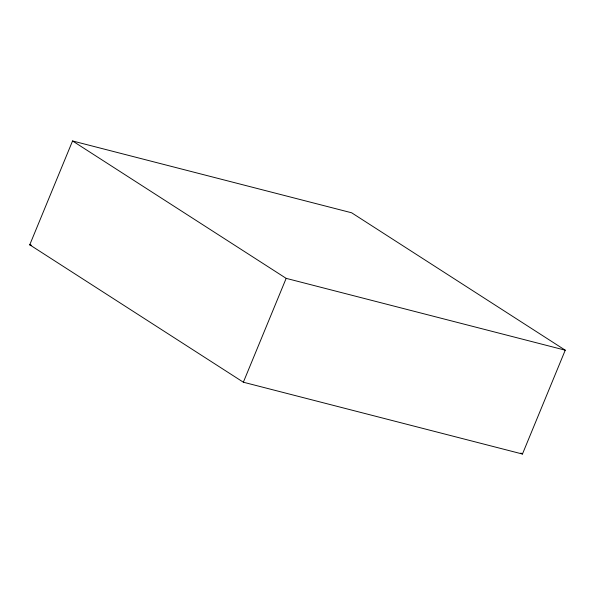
<?xml version="1.0" encoding="UTF-8"?>
<svg xmlns="http://www.w3.org/2000/svg" width="595" height="595" viewBox="0 0 595 595"><rect width="100%" height="100%" fill="white"/><g stroke="black" fill="none" stroke-linecap="round" stroke-linejoin="round"><path stroke-width="0.89" d="M29.75 244.813L72.553 140.963L351.645 212.787L565.25 350.187L522.447 454.037L243.355 382.213L29.75 244.813L31.55 245.281M243.355 382.213L286.165 278.356L72.553 140.963M286.165 278.356L565.25 350.187M520.885 453.033L522.447 454.037"/></g></svg>
